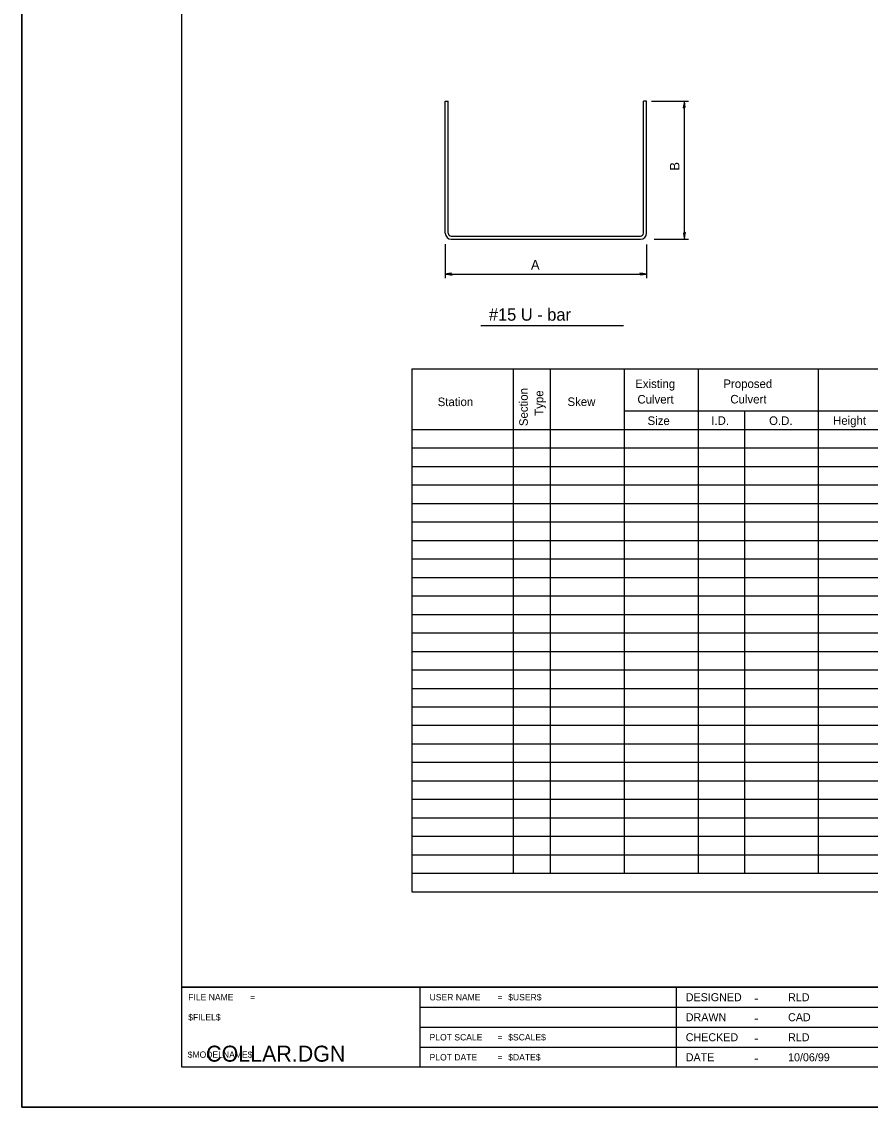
# Model space of a CAD drawing. Extents: x 53821 to 55221, y 43104 to 43593.
# Drawn here: x 53820.8 to 54032.8, y 43103.6 to 43374.8 of the extents above; entities that cross this region are included whole.
import ezdxf

# ---------------------------------------------------------------- set-up
doc = ezdxf.new("R2010")
doc.units = 0
for name, color, linetype in [('Design_EX_Roadway Dimensions', 7, 'Continuous'), ('Design_EX_Roadway Notes', 7, 'Continuous'), ('Level 48', 7, 'Continuous'), ('Sheets_50 Reference Boundary', 7, 'Continuous'), ('Sheets_General Details', 7, 'Continuous'), ('Sheets_Printer Plotting Border', 7, 'Continuous'), ('Topo_Building', 7, 'Continuous')]:
    doc.layers.add(name, color=color, linetype=linetype)

msp = doc.modelspace()

# ---------------------------------------------------------------- linework, layer by layer
at = {"layer": 'Design_EX_Roadway Dimensions'}
for p, q in [((53978.11, 43354.97), (53987.41, 43354.97)), ((53986.34, 43320.46), (53986.34, 43354.97)), ((53926.62, 43319.25), (53926.62, 43310.68)), ((53976.88, 43319.13), (53976.88, 43310.68)), ((53978.78, 43320.46), (53987.41, 43320.46)), ((53926.62, 43311.75), (53976.88, 43311.75))]:
    msp.add_line(p, q, dxfattribs=at)
for points in [[(53986.32, 43353.42), (53986.55, 43353.47), (53986.45, 43354.13), (53986.34, 43354.97), (53986.22, 43354.07), (53986.08, 43353.28), (53986.32, 43353.42), (53986.47, 43353.49), (53986.34, 43354.4), (53986.17, 43353.4), (53986.36, 43353.55), (53986.34, 43353.97), (53986.28, 43353.57)], [(53986.37, 43322.01), (53986.14, 43321.96), (53986.24, 43321.3), (53986.34, 43320.46), (53986.47, 43321.36), (53986.61, 43322.15), (53986.37, 43322.01), (53986.21, 43321.94), (53986.35, 43321.03), (53986.52, 43322.03), (53986.32, 43321.88), (53986.35, 43321.46), (53986.41, 43321.86)], [(53928.18, 43311.72), (53928.12, 43311.96), (53927.47, 43311.86), (53926.62, 43311.75), (53927.52, 43311.62), (53928.31, 43311.48), (53928.18, 43311.72), (53928.11, 43311.88), (53927.19, 43311.74), (53928.19, 43311.57), (53928.04, 43311.76), (53927.62, 43311.74), (53928.03, 43311.68)], [(53975.33, 43311.77), (53975.38, 43311.54), (53976.04, 43311.64), (53976.88, 43311.75), (53975.98, 43311.87), (53975.19, 43312.01), (53975.33, 43311.77), (53975.4, 43311.61), (53976.31, 43311.75), (53975.31, 43311.92), (53975.46, 43311.72), (53975.88, 43311.75), (53975.47, 43311.81)]]:
    msp.add_lwpolyline(points, dxfattribs=at)
at = {"layer": 'Design_EX_Roadway Notes'}
for p, q in [((53918.27, 43288.1), (53918.27, 43226.74)), ((53918.27, 43288.1), (54241.6, 43288.1)), ((53943.67, 43226.74), (53943.67, 43288.1)), ((53952.91, 43226.74), (53952.91, 43288.1)), ((53971.39, 43226.74), (53971.39, 43288.1)), ((53989.86, 43226.74), (53989.86, 43288.1)), ((54019.89, 43226.74), (54019.89, 43288.1)), ((53971.39, 43277.54), (54178.25, 43277.54)), ((54001.41, 43226.74), (54001.41, 43277.54)), ((53918.27, 43272.93), (54241.6, 43272.93)), ((53918.27, 43268.31), (54241.6, 43268.31)), ((53918.27, 43263.69), (54241.6, 43263.69)), ((53918.27, 43259.07), (54241.6, 43259.07)), ((53918.27, 43254.45), (54241.6, 43254.45)), ((53918.27, 43249.83), (54241.6, 43249.83)), ((53918.27, 43245.21), (54241.6, 43245.21)), ((53918.27, 43240.59), (54241.6, 43240.59)), ((53918.27, 43235.97), (54241.6, 43235.97)), ((53918.27, 43231.36), (54241.6, 43231.36)), ((53918.27, 43226.74), (54241.6, 43226.74)), ((53918.27, 43226.74), (53918.27, 43157.45)), ((53943.67, 43180.54), (53943.67, 43226.74)), ((53952.91, 43180.54), (53952.91, 43226.74)), ((53971.39, 43180.54), (53971.39, 43226.74)), ((53989.86, 43180.54), (53989.86, 43226.74)), ((54001.41, 43180.54), (54001.41, 43226.74)), ((54019.89, 43180.54), (54019.89, 43226.74)), ((53918.27, 43222.12), (54241.6, 43222.12)), ((53918.27, 43217.5), (54241.6, 43217.5)), ((53918.27, 43212.88), (54241.6, 43212.88)), ((53918.27, 43208.26), (54241.6, 43208.26)), ((53918.27, 43203.64), (54241.6, 43203.64)), ((53918.27, 43199.02), (54241.6, 43199.02)), ((53918.27, 43194.4), (54241.6, 43194.4)), ((53918.27, 43189.78), (54241.6, 43189.78)), ((53918.27, 43185.17), (54241.6, 43185.17)), ((53918.27, 43180.54), (54241.6, 43180.54)), ((53943.67, 43162.07), (53943.67, 43180.54)), ((53952.91, 43162.07), (53952.91, 43180.54)), ((53971.39, 43162.07), (53971.39, 43180.54)), ((53989.86, 43162.07), (53989.86, 43180.54)), ((54001.41, 43162.07), (54001.41, 43180.54)), ((54019.89, 43162.07), (54019.89, 43180.54)), ((53918.27, 43175.93), (54241.6, 43175.93)), ((53918.27, 43171.31), (54241.6, 43171.31)), ((53918.27, 43166.69), (54241.6, 43166.69)), ((53918.27, 43162.07), (54241.6, 43162.07)), ((53918.27, 43157.45), (54241.6, 43157.45))]:
    msp.add_line(p, q, dxfattribs=at)
at = {"layer": 'Level 48'}
msp.add_lwpolyline([(53820.81, 43543.6), (54500.81, 43543.6), (54500.81, 43103.6), (53820.81, 43103.6)], close=True, dxfattribs=at)
at = {"layer": 'Sheets_50 Reference Boundary'}
msp.add_lwpolyline([(53860.81, 43533.6), (54490.81, 43533.6), (54490.81, 43133.6), (53860.81, 43133.6)], close=True, dxfattribs=at)
at = {"layer": 'Sheets_General Details'}
for p, q in [((53820.81, 43543.6), (53820.81, 43103.6)), ((53935.53, 43298.91), (53971.16, 43298.91)), ((53860.81, 43133.6), (54490.81, 43133.6)), ((53920.3, 43133.6), (53920.3, 43113.6)), ((53984.3, 43133.6), (53984.3, 43113.6)), ((53920.3, 43128.6), (54104.3, 43128.6)), ((53920.3, 43123.6), (54104.3, 43123.6)), ((53920.3, 43118.6), (54104.3, 43118.6)), ((54500.81, 43103.6), (53820.81, 43103.6))]:
    msp.add_line(p, q, dxfattribs=at)
msp.add_lwpolyline([(53860.81, 43533.6), (54490.81, 43533.6), (54490.81, 43113.6), (53860.81, 43113.6)], close=True, dxfattribs=at)
at = {"layer": 'Sheets_Printer Plotting Border'}
msp.add_lwpolyline([(53820.81, 43103.6), (54500.81, 43103.6), (54500.81, 43543.6), (53820.81, 43543.6)], close=True, dxfattribs=at)
at = {"layer": 'Topo_Building'}
for p, q in [((53926.62, 43321.96), (53926.62, 43354.97)), ((53926.62, 43354.97), (53927.38, 43354.97)), ((53927.38, 43321.96), (53927.38, 43354.97)), ((53976.13, 43321.96), (53976.13, 43354.97)), ((53976.88, 43354.97), (53976.13, 43354.97)), ((53976.88, 43321.96), (53976.88, 43354.97)), ((53928.13, 43321.21), (53975.37, 43321.21)), ((53928.13, 43320.46), (53975.37, 43320.46))]:
    msp.add_line(p, q, dxfattribs=at)
for centre, radius, start, end in [((53928.13, 43321.96), 1.51, 180, 270), ((53928.13, 43321.96), 0.754, 180, 270), ((53975.37, 43321.96), 0.754, 270, 0), ((53975.37, 43321.96), 1.51, 270, 0)]:
    msp.add_arc(centre, radius, start, end, dxfattribs=at)

# ---------------------------------------------------------------- texts
at = {"layer": 'Design_EX_Roadway Dimensions'}
msp.add_text('B', height=2.4, rotation=90, dxfattribs=at).set_placement((53985.12, 43337.59))
msp.add_text('A', height=2.4, dxfattribs=at).set_placement((53948.03, 43312.87))
at = {"layer": 'Design_EX_Roadway Notes'}
for s, p in [('Section', (53947.23, 43273.76)), ('Type', (53951.1, 43276.35))]:
    msp.add_text(s, height=2.133, rotation=90, dxfattribs=at).set_placement(p)
for s, p in [('Existing', (53974.07, 43283.27)), ('Proposed', (53996.09, 43283.28)), ('Station', (53924.72, 43278.76)), ('Skew', (53957.15, 43278.79)), ('Culvert', (53974.62, 43279.4)), ('Culvert', (53997.83, 43279.42)), ('Size', (53977.15, 43274.04)), ('I.D.', (53993.06, 43274.08)), ('O.D.', (54007.51, 43274.06)), ('Height', (54023.49, 43274.09))]:
    msp.add_text(s, height=2.133, dxfattribs=at).set_placement(p)
at = {"layer": 'Sheets_General Details'}
for s, height, p in [('#15 U - bar', 3.0653, (53937.51, 43300.1)), ('DESIGNED', 2, (53986.7, 43130.1)), ('RLD', 2, (54012.25, 43130.1)), ('-', 2.4, (54003.78, 43129.7)), ('DRAWN', 2, (53986.7, 43125.1)), ('-', 2.4, (54003.78, 43124.7)), ('CAD', 2, (54012.25, 43125.1)), ('CHECKED', 2, (53986.7, 43120.1)), ('-', 2.4, (54003.78, 43119.7)), ('RLD', 2, (54012.25, 43120.1)), ('COLLAR.DGN', 4, (53866.88, 43115)), ('DATE', 2, (53986.7, 43115.1)), ('-', 2.4, (54003.78, 43114.7)), ('10/06/99 ', 2, (54012.25, 43115.1))]:
    msp.add_text(s, height=height, dxfattribs=at).set_placement(p)
for s, p in [('FILE NAME', (53862.41, 43130.3)), ('=', (53877.86, 43130.3)), ('USER NAME', (53922.7, 43130.3)), ('=', (53939.65, 43130.3)), ('$USER$', (53942.34, 43130.3)), ('$FILEL$', (53862.41, 43125.3)), ('PLOT SCALE', (53922.7, 43120.3)), ('=', (53939.65, 43120.3)), ('$SCALE$', (53942.34, 43120.3)), ('$MODELNAME$', (53862.28, 43115.96)), ('PLOT DATE', (53922.7, 43115.3)), ('=', (53939.65, 43115.3)), ('$DATE$', (53942.34, 43115.3))]:
    msp.add_text(s, height=1.6, rotation=360, dxfattribs=at).set_placement(p)

doc.saveas('drawing.dxf')
